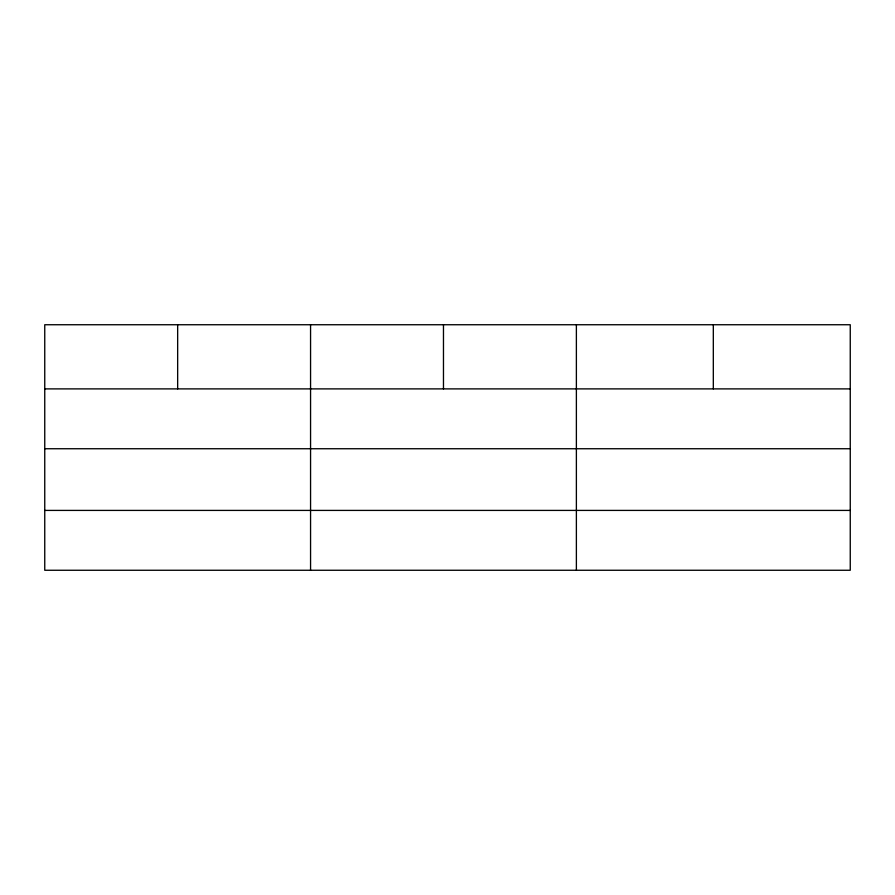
<?xml version="1.0" encoding="UTF-8"?>
<svg xmlns="http://www.w3.org/2000/svg" width="895" height="895" viewBox="0 0 895 895"><rect width="100%" height="100%" fill="white"/><g stroke="black" fill="none" stroke-linecap="round" stroke-linejoin="round"><path stroke-width="1.34" d="M850.25 448.742L850.25 324.74L44.75 324.74L44.75 570.26L850.25 570.26L850.25 448.742L44.75 448.742M44.75 388.889L850.25 388.889M44.75 510.407L850.25 510.407M713.315 324.74L713.315 388.889M576.38 324.74L576.38 570.26M443.472 324.74L443.472 388.889M310.565 324.74L310.565 570.26M177.657 324.74L177.657 388.889"/></g></svg>
